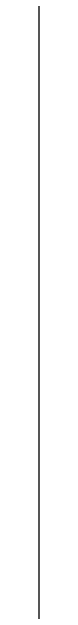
# Model space of a CAD drawing. Extents: x 115799 to 952918, y -190076 to 200966.
# Drawn here: x 376000 to 376002, y 8503 to 9734 of the extents above; entities that cross this region are included whole.
import ezdxf
from ezdxf.enums import TextEntityAlignment as Align

# ---------------------------------------------------------------- set-up
doc = ezdxf.new("R2010")
doc.units = 0
doc.header["$LTSCALE"] = 1000
doc.header["$MEASUREMENT"] = 0
doc.layers.add('00-图签签名_10', color=10, linetype='Continuous')
doc.layers.add('SHEET_LINE', color=6, linetype='Continuous')
doc.styles.add('A0-建筑图签$0$hwxh', font='STXIHEI.TTF')

# ---------------------------------------------------------------- blocks, each defined once
blk = doc.blocks.new('图签-A1')
at = {"layer": 'SHEET_LINE', "const_width": 0.04999999999999995}
blk.add_lwpolyline([(-62.50000000000091, 416.4355420853271), (-2.500000000000909, 416.4355420853271)], dxfattribs=at)
at = {"layer": '00-图签签名_10', "style": 'A0-建筑图签$0$hwxh'}
for tag, p in [('曲佰忠', (-28.75773944549064, 153.5416569594063)), ('郭艳霞', (-28.75773944549064, 146.0416569594063)), ('关宝凤', (-28.75773944549064, 131.0416569594063)), ('李杰', (-28.75773944549064, 116.0416569594063)), ('李杰', (-28.75773944549064, 108.5416569594063))]:
    blk.add_attdef(tag, text='', height=2.299999999999999, dxfattribs=at).set_placement(p, align=Align.TOP_CENTER)

msp = doc.modelspace()

# ---------------------------------------------------------------- block references
at = {"xscale": 50, "yscale": 50, "zscale": 50, "rotation": 270}
msp.add_blockref('图签-A1', (355179, 7702.000000000204), dxfattribs=at)

doc.saveas('drawing.dxf')
